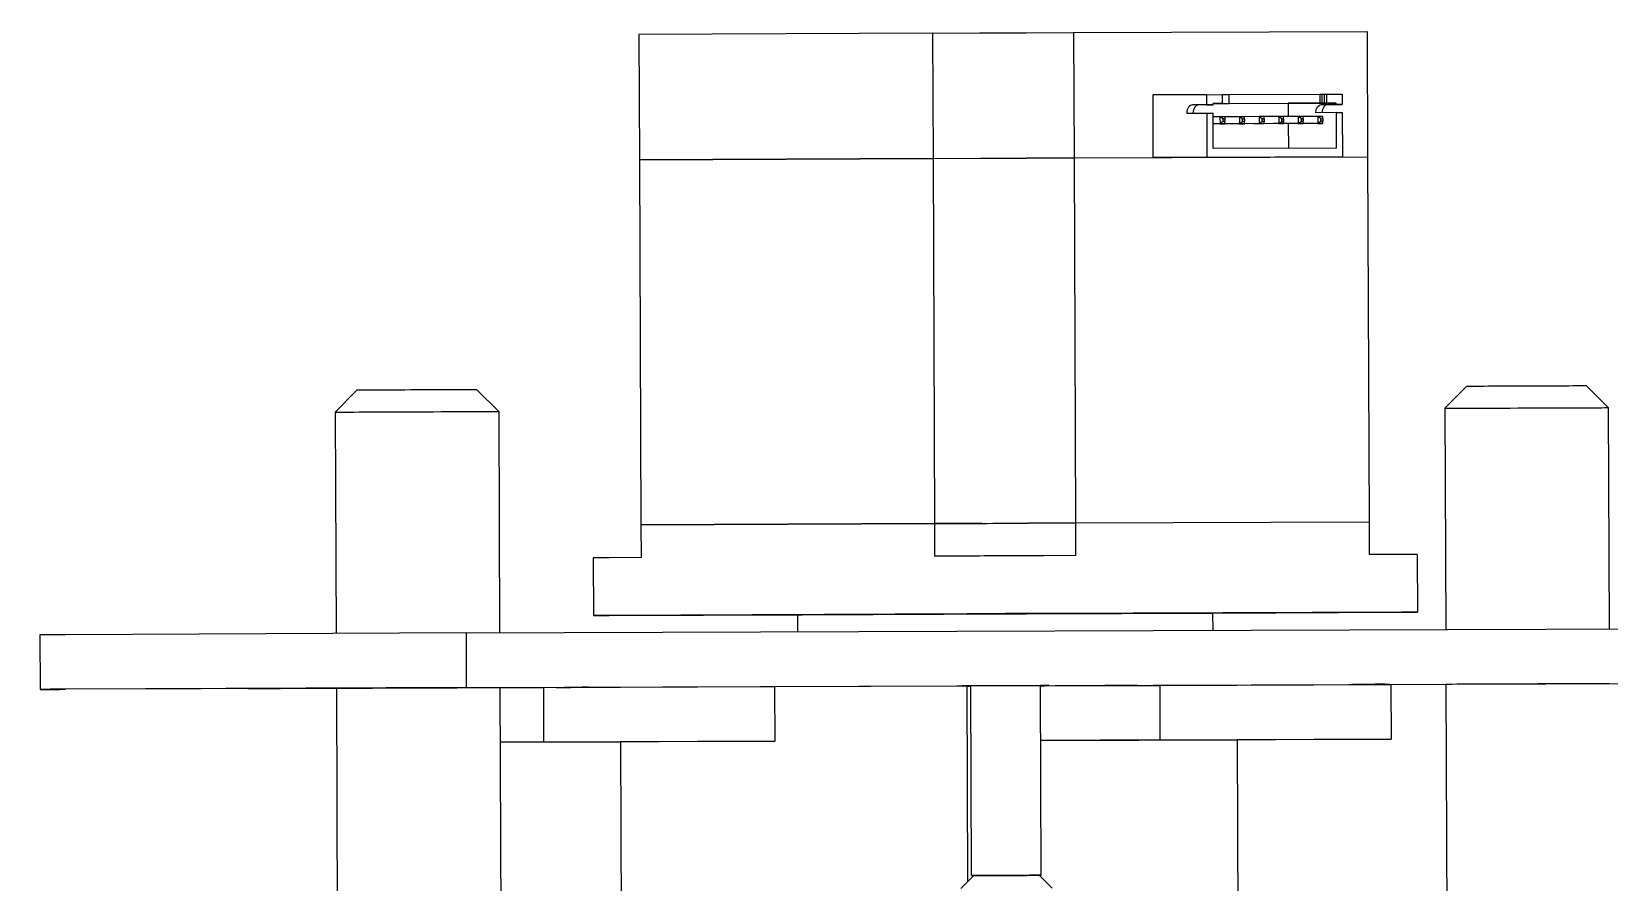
# Model space of a CAD drawing. Header units: millimetres. Extents: x 129 to 6329, y 33 to 3553.
# Drawn here: x 4150.2 to 4439.8, y 3397.1 to 3553.3 of the extents above; entities that cross this region are included whole.
import ezdxf

# ---------------------------------------------------------------- set-up
doc = ezdxf.new("R2010")
doc.units = ezdxf.units.MM
doc.layers.add('vistasIsometricas', color=255, linetype='Continuous')

msp = doc.modelspace()

# ---------------------------------------------------------------- linework, layer by layer
at = {"layer": 'vistasIsometricas', "extrusion": (-0.004614, 0.999989, 7.66e-14)}
for p, q in [((4315.553, 3552.964), (4261.672, 3552.716)), ((4261.672, 3552.716), (4261.765, 3529.716)), ((4315.553, 3552.964), (4324.25, 3552.994)), ((4315.553, 3552.964), (4315.646, 3529.964)), ((4332.736, 3553.028), (4341.433, 3553.068)), ((4341.433, 3553.068), (4395.314, 3553.253)), ((4341.433, 3553.068), (4341.525, 3530.068)), ((4395.314, 3553.253), (4395.407, 3530.253)), ((4369.97, 3541.678), (4386.668, 3541.735)), ((4386.668, 3541.734), (4387.078, 3541.735)), ((4386.675, 3540.135), (4386.668, 3541.735)), ((4387.078, 3541.736), (4387.51, 3541.737)), ((4387.084, 3540.136), (4387.078, 3541.736)), ((4387.51, 3541.737), (4387.893, 3541.739)), ((4387.516, 3540.137), (4387.51, 3541.737)), ((4387.893, 3541.739), (4390.722, 3541.749)), ((4387.9, 3540.139), (4387.893, 3541.739)), ((4390.722, 3541.749), (4390.729, 3539.893)), ((4365.917, 3541.664), (4356.017, 3541.618)), ((4356.063, 3530.118), (4356.017, 3541.618)), ((4365.924, 3539.808), (4363.284, 3539.796)), ((4367.055, 3539.812), (4364.416, 3539.799)), ((4365.917, 3541.664), (4368.745, 3541.674)), ((4365.924, 3539.808), (4365.917, 3541.664)), ((4365.924, 3539.808), (4367.055, 3539.812)), ((4367.054, 3540.057), (4380.829, 3540.105)), ((4367.054, 3540.064), (4369.976, 3540.078)), ((4367.054, 3540.068), (4368.751, 3540.074)), ((4367.936, 3540.07), (4367.054, 3540.066)), ((4367.055, 3539.812), (4367.054, 3540.068)), ((4368.368, 3540.072), (4367.936, 3540.07)), ((4368.751, 3540.074), (4368.368, 3540.072)), ((4368.368, 3540.072), (4368.368, 3540.072)), ((4368.745, 3541.672), (4369.97, 3541.678)), ((4368.751, 3540.074), (4368.745, 3541.674)), ((4369.976, 3540.078), (4369.97, 3541.678)), ((4369.976, 3540.078), (4386.675, 3540.135)), ((4389.597, 3540.145), (4380.829, 3540.105)), ((4380.829, 3540.105), (4380.839, 3537.652)), ((4386.675, 3540.135), (4382.857, 3540.117)), ((4385.307, 3540.127), (4387.084, 3540.135)), ((4386.958, 3539.877), (4389.598, 3539.889)), ((4387.084, 3540.136), (4387.516, 3540.137)), ((4387.084, 3540.135), (4387.084, 3540.136)), ((4387.516, 3540.137), (4387.9, 3540.139)), ((4387.9, 3540.139), (4389.597, 3540.145)), ((4390.729, 3539.893), (4388.09, 3539.881)), ((4389.597, 3540.145), (4389.598, 3539.889)), ((4389.598, 3539.889), (4390.729, 3539.893)), ((4362.224, 3538.283), (4365.93, 3538.3)), ((4365.93, 3538.3), (4367.061, 3538.304)), ((4365.963, 3530.164), (4365.93, 3538.3)), ((4367.088, 3531.768), (4367.061, 3538.304)), ((4368.309, 3537.611), (4367.064, 3537.606)), ((4372.811, 3536.347), (4367.069, 3536.32)), ((4371.906, 3536.344), (4367.069, 3536.321)), ((4369.219, 3536.334), (4367.069, 3536.324)), ((4368.314, 3536.331), (4367.069, 3536.326)), ((4375.498, 3536.356), (4367.366, 3536.318)), ((4368.272, 3536.322), (4367.366, 3536.318)), ((4367.366, 3536.318), (4367.366, 3536.322)), ((4376.403, 3536.359), (4368.272, 3536.322)), ((4369.214, 3537.614), (4368.309, 3537.611)), ((4368.309, 3537.611), (4368.314, 3536.331)), ((4368.876, 3537.214), (4368.309, 3537.611)), ((4368.878, 3536.734), (4368.314, 3536.331)), ((4368.314, 3536.331), (4369.219, 3536.334)), ((4368.876, 3537.214), (4369.215, 3537.215)), ((4368.878, 3536.734), (4368.876, 3537.214)), ((4369.217, 3536.735), (4368.878, 3536.734)), ((4371.901, 3537.624), (4369.214, 3537.611)), ((4369.214, 3537.614), (4369.215, 3537.215)), ((4369.215, 3537.215), (4369.217, 3536.735)), ((4369.219, 3536.334), (4369.217, 3536.735)), ((4379.09, 3536.368), (4370.959, 3536.331)), ((4371.864, 3536.334), (4370.959, 3536.331)), ((4370.959, 3536.331), (4370.959, 3536.334)), ((4379.995, 3536.371), (4371.864, 3536.334)), ((4372.806, 3537.627), (4371.901, 3537.624)), ((4371.901, 3537.624), (4371.906, 3536.344)), ((4372.468, 3537.226), (4371.901, 3537.624)), ((4371.906, 3536.344), (4372.47, 3536.746)), ((4371.906, 3536.344), (4372.811, 3536.347)), ((4372.468, 3537.226), (4372.808, 3537.227)), ((4372.47, 3536.746), (4372.468, 3537.226)), ((4372.81, 3536.747), (4372.47, 3536.746)), ((4375.493, 3537.636), (4372.806, 3537.624)), ((4372.808, 3537.227), (4372.806, 3537.627)), ((4372.808, 3537.227), (4372.81, 3536.747)), ((4372.811, 3536.347), (4372.81, 3536.747)), ((4382.682, 3536.381), (4374.551, 3536.343)), ((4375.456, 3536.346), (4374.551, 3536.343)), ((4374.551, 3536.343), (4374.551, 3536.346)), ((4383.587, 3536.384), (4375.456, 3536.346)), ((4376.398, 3537.639), (4375.493, 3537.636)), ((4375.493, 3537.636), (4375.498, 3536.356)), ((4376.06, 3537.238), (4375.493, 3537.636)), ((4375.498, 3536.356), (4376.062, 3536.758)), ((4375.498, 3536.356), (4376.403, 3536.359)), ((4376.06, 3537.238), (4376.4, 3537.239)), ((4376.062, 3536.758), (4376.06, 3537.238)), ((4376.402, 3536.759), (4376.062, 3536.758)), ((4379.085, 3537.648), (4376.398, 3537.636)), ((4376.4, 3537.239), (4376.398, 3537.639)), ((4376.4, 3537.239), (4376.402, 3536.759)), ((4376.403, 3536.359), (4376.402, 3536.759)), ((4386.274, 3536.393), (4378.143, 3536.355)), ((4378.143, 3536.355), (4378.143, 3536.359)), ((4379.048, 3536.358), (4378.143, 3536.355)), ((4387.179, 3536.396), (4379.048, 3536.358)), ((4379.99, 3537.651), (4379.085, 3537.648)), ((4379.085, 3537.648), (4379.09, 3536.368)), ((4379.652, 3537.251), (4379.085, 3537.648)), ((4379.09, 3536.368), (4379.654, 3536.771)), ((4379.09, 3536.368), (4379.995, 3536.371)), ((4379.652, 3537.251), (4379.992, 3537.252)), ((4379.654, 3536.771), (4379.652, 3537.251)), ((4379.994, 3536.772), (4379.654, 3536.771)), ((4382.677, 3537.661), (4379.99, 3537.648)), ((4379.992, 3537.252), (4379.99, 3537.651)), ((4379.992, 3537.252), (4379.994, 3536.772)), ((4379.995, 3536.371), (4379.994, 3536.772)), ((4380.844, 3536.367), (4380.862, 3531.815)), ((4383.582, 3537.664), (4382.677, 3537.661)), ((4382.677, 3537.661), (4382.682, 3536.381)), ((4383.244, 3537.263), (4382.677, 3537.661)), ((4382.682, 3536.381), (4383.246, 3536.783)), ((4382.682, 3536.381), (4383.587, 3536.384)), ((4383.244, 3537.263), (4383.584, 3537.264)), ((4383.246, 3536.783), (4383.244, 3537.263)), ((4383.586, 3536.784), (4383.246, 3536.783)), ((4386.269, 3537.673), (4383.582, 3537.66)), ((4383.584, 3537.264), (4383.582, 3537.664)), ((4383.584, 3537.264), (4383.586, 3536.784)), ((4383.587, 3536.384), (4383.586, 3536.784)), ((4389.604, 3538.381), (4385.898, 3538.364)), ((4387.174, 3537.676), (4386.269, 3537.673)), ((4386.269, 3537.673), (4386.274, 3536.393)), ((4386.837, 3537.275), (4386.269, 3537.673)), ((4386.274, 3536.393), (4386.838, 3536.795)), ((4386.274, 3536.393), (4387.179, 3536.396)), ((4386.837, 3537.275), (4387.176, 3537.276)), ((4386.838, 3536.795), (4386.837, 3537.275)), ((4387.178, 3536.796), (4386.838, 3536.795)), ((4387.176, 3537.276), (4387.174, 3537.676)), ((4387.176, 3537.276), (4387.178, 3536.796)), ((4387.179, 3536.396), (4387.178, 3536.796)), ((4389.604, 3538.381), (4390.735, 3538.385)), ((4389.604, 3538.381), (4389.63, 3531.845)), ((4390.735, 3538.385), (4390.768, 3530.249)), ((4341.525, 3530.068), (4395.407, 3530.253)), ((4341.525, 3530.068), (4395.407, 3530.253)), ((4380.869, 3530.203), (4356.063, 3530.118)), ((4365.963, 3530.164), (4356.063, 3530.118)), ((4390.768, 3530.249), (4365.963, 3530.164)), ((4389.63, 3531.845), (4367.088, 3531.768)), ((4390.768, 3530.249), (4380.869, 3530.203)), ((4395.407, 3530.253), (4395.676, 3463.254)), ((4261.765, 3529.716), (4315.646, 3529.964)), ((4315.646, 3529.964), (4261.765, 3529.716)), ((4261.765, 3529.716), (4262.034, 3462.716)), ((4315.646, 3529.964), (4324.343, 3529.994)), ((4315.646, 3529.964), (4324.343, 3529.994)), ((4315.646, 3529.964), (4315.915, 3462.965)), ((4341.525, 3530.068), (4332.828, 3530.028)), ((4332.828, 3530.028), (4341.525, 3530.068)), ((4341.525, 3530.068), (4341.795, 3463.069)), ((4209.922, 3487.425), (4205.938, 3483.409)), ((4231.922, 3487.514), (4235.938, 3483.53)), ((4413.568, 3488.123), (4409.584, 3484.107)), ((4435.567, 3488.212), (4439.583, 3484.228)), ((4409.584, 3484.107), (4409.747, 3443.505)), ((4439.583, 3484.228), (4439.747, 3443.608)), ((4205.938, 3483.409), (4206.101, 3442.779)), ((4235.938, 3483.53), (4236.101, 3442.91)), ((4262.034, 3462.716), (4315.915, 3462.965)), ((4315.915, 3462.965), (4262.034, 3462.716)), ((4262.034, 3462.716), (4262.058, 3456.716)), ((4315.915, 3462.965), (4324.612, 3462.995)), ((4324.612, 3462.995), (4315.915, 3462.965)), ((4315.915, 3462.965), (4315.939, 3456.965)), ((4341.795, 3463.069), (4333.097, 3463.029)), ((4333.097, 3463.029), (4341.795, 3463.069)), ((4341.795, 3463.069), (4395.676, 3463.254)), ((4341.795, 3463.069), (4395.676, 3463.254)), ((4341.795, 3463.069), (4341.819, 3457.069)), ((4395.676, 3463.254), (4395.7, 3457.254)), ((4253.26, 3456.673), (4253.303, 3446.073)), ((4262.058, 3456.716), (4256.189, 3456.689)), ((4321.808, 3456.992), (4315.939, 3456.965)), ((4341.819, 3457.069), (4335.95, 3457.049)), ((4401.569, 3457.274), (4395.7, 3457.254)), ((4404.498, 3457.281), (4404.541, 3446.682)), ((4321.851, 3446.392), (4256.232, 3446.089)), ((4256.232, 3446.081), (4290.822, 3446.2)), ((4290.835, 3443.097), (4290.822, 3446.224)), ((4401.612, 3446.674), (4335.993, 3446.449)), ((4367.034, 3443.358), (4367.021, 3446.531)), ((4367.022, 3446.506), (4401.612, 3446.666)), ((4229.94, 3442.889), (4512.781, 3443.858)), ((4151.715, 3442.524), (4151.756, 3432.524)), ((4229.94, 3442.889), (4156.402, 3442.549)), ((4229.94, 3442.889), (4229.98, 3432.889)), ((4229.98, 3432.889), (4156.442, 3432.549)), ((4206.142, 3432.706), (4156.442, 3432.536)), ((4206.142, 3432.741), (4207.509, 3092.826)), ((4229.98, 3432.889), (4512.821, 3433.858)), ((4236.142, 3432.842), (4244.123, 3432.878)), ((4236.142, 3432.861), (4237.343, 3134.013)), ((4244.123, 3432.878), (4286.549, 3433.024)), ((4244.123, 3432.878), (4244.163, 3422.878)), ((4321.904, 3433.103), (4286.549, 3432.982)), ((4286.549, 3433.024), (4286.589, 3423.024)), ((4321.904, 3433.103), (4322.575, 3433.106)), ((4322.048, 3397.278), (4321.904, 3433.103)), ((4322.715, 3398.352), (4322.575, 3433.155)), ((4335.375, 3433.165), (4357.259, 3433.266)), ((4335.515, 3398.404), (4335.375, 3433.206)), ((4357.259, 3433.266), (4399.685, 3433.412)), ((4357.259, 3433.266), (4357.299, 3423.266)), ((4399.685, 3433.412), (4399.725, 3423.412)), ((4409.788, 3433.404), (4399.685, 3433.37)), ((4409.787, 3433.438), (4410.727, 3199.642)), ((4244.163, 3422.878), (4286.589, 3423.024)), ((4286.589, 3423.024), (4258.305, 3422.893)), ((4335.415, 3423.158), (4371.441, 3423.281)), ((4357.299, 3423.266), (4335.415, 3423.165)), ((4357.299, 3423.266), (4399.725, 3423.412)), ((4399.725, 3423.412), (4371.441, 3423.281)), ((4371.441, 3423.281), (4371.602, 3383.281)), ((4236.182, 3422.818), (4258.305, 3422.893)), ((4244.163, 3422.878), (4236.182, 3422.842)), ((4258.305, 3422.893), (4258.466, 3382.894)), ((4323.115, 3398.354), (4320.754, 3395.973)), ((4335.115, 3398.402), (4337.493, 3396.043))]:
    msp.add_line(p, q, dxfattribs=at)
at = {"layer": 'vistasIsometricas'}
for centre, major_axis, ratio, start_param, end_param in [((4328.493, 3553.014), (6, 0.024), 0.0005937, 3.926991, 5.4977873), ((4363.291, 3538.288), (-0.005, 1.508), 0.7071065, 0.0008396, 1.571636), ((4364.422, 3538.292), (-0.005, 1.508), 0.7071065, 0.0008396, 1.570745), ((4388.096, 3538.373), (-0.005, 1.508), 0.7071065, 0.0008396, 1.570745), ((4328.585, 3530.014), (6, 0.024), 0.0005937, 3.926991, 5.4977873), ((4328.585, 3530.014), (6, 0.024), 0.0005937, 3.926991, 5.4977873), ((4220.922, 3487.469), (11, 0.044), 0.0005937, 0.0005937, 3.1409989), ((4424.568, 3488.167), (11, 0.044), 0.0005937, 0.0005937, 3.1409989), ((4328.855, 3463.014), (6, 0.024), 0.0005937, 3.926991, 5.4977873), ((4328.855, 3463.014), (6, 0.024), 0.0005937, 3.926991, 5.4977873), ((4263.26, 3456.714), (10, 0.04), 0.0005937, 2.3561947, 3.1415927), ((4328.879, 3457.016), (10, 0.04), 0.0005937, 0.7853983, 2.3561947), ((4394.498, 3457.241), (10, 0.04), 0.0005937, 0, 0.7853983), ((4328.922, 3446.416), (10, 0.04), 0.0005937, 0.7853983, 2.3561947), ((4394.541, 3446.641), (10, 0.04), 0.0005937, -0.785398, 0.7853983), ((4263.303, 3446.114), (10, 0.04), 0.0005937, 2.3561947, 3.926991), ((4167.715, 3442.588), (16, 0.064), 0.0005937, 2.3561947, 3.1415927), ((4167.756, 3432.588), (16, 0.064), 0.0005937, 2.3561947, 3.926991), ((4328.975, 3433.178), (8, 0.032), 0.0005937, -0.6435011, 3.7850938), ((4396.503, 3433.402), (3, 0.012), 0.0005937, -1.3089968, 2.8797934), ((4424.787, 3433.499), (15, 0.06), 0.0005937, 0, 3.1415927), ((4329.115, 3398.378), (6, 0.024), 0.0005937, 0.0005937, 3.1409989)]:
    msp.add_ellipse(centre, major_axis=major_axis, ratio=ratio, start_param=start_param, end_param=end_param, dxfattribs=at)
at = {"layer": 'vistasIsometricas', "extrusion": (-9.99988e-16, -3.42703e-18, -1)}
msp.add_ellipse((4386.964, 3538.369), major_axis=(-0.005, 1.508), ratio=0.7071065, start_param=4.7115494, end_param=6.2823457, dxfattribs=at)
at = {"layer": 'vistasIsometricas', "extrusion": (-6.13338e-16, -5.36295e-20, -1)}
for centre, end_param in [((4424.584, 3484.167), 6.2825916), ((4220.938, 3483.469), 6.2831853)]:
    msp.add_ellipse(centre, major_axis=(15, 0.06), ratio=0.0005937, start_param=3.1415927, end_param=end_param, dxfattribs=at)
at = {"layer": 'vistasIsometricas', "extrusion": (-7.13916e-16, -5.59545e-20, -1)}
msp.add_ellipse((4328.922, 3446.377), major_axis=(38.1, 0.153), ratio=0.0005937, start_param=3.1415927, end_param=6.2831853, dxfattribs=at)
at = {"layer": 'vistasIsometricas', "extrusion": (-8.00006e-16, -2.60006e-23, -1)}
for centre in [(4192.858, 3432.67), (4350.188, 3433.25), (4395.64, 3433.446)]:
    msp.add_ellipse(centre, major_axis=(3, 0.012), ratio=0.0005937, start_param=1.5707963, end_param=7.8539816, dxfattribs=at)
at = {"layer": 'vistasIsometricas', "extrusion": (-4.2667e-16, -1.07233e-19, -1)}
msp.add_ellipse((4221.142, 3432.801), major_axis=(15, 0.06), ratio=0.0005937, start_param=3.1415927, end_param=6.2831853, dxfattribs=at)
at = {"layer": 'vistasIsometricas', "extrusion": (-6.66671e-16, -2.6807e-19, -1)}
msp.add_ellipse((4249.426, 3432.898), major_axis=(3, 0.012), ratio=0.0005937, start_param=3.4033919, end_param=7.5921821, dxfattribs=at)
at = {"layer": 'vistasIsometricas', "extrusion": (-6.25005e-16, -1.00538e-19, -1)}
msp.add_ellipse((4329.115, 3398.378), major_axis=(6.4, 0.026), ratio=0.0005937, start_param=2.7867652, end_param=6.6380128, dxfattribs=at)

doc.saveas('drawing.dxf')
